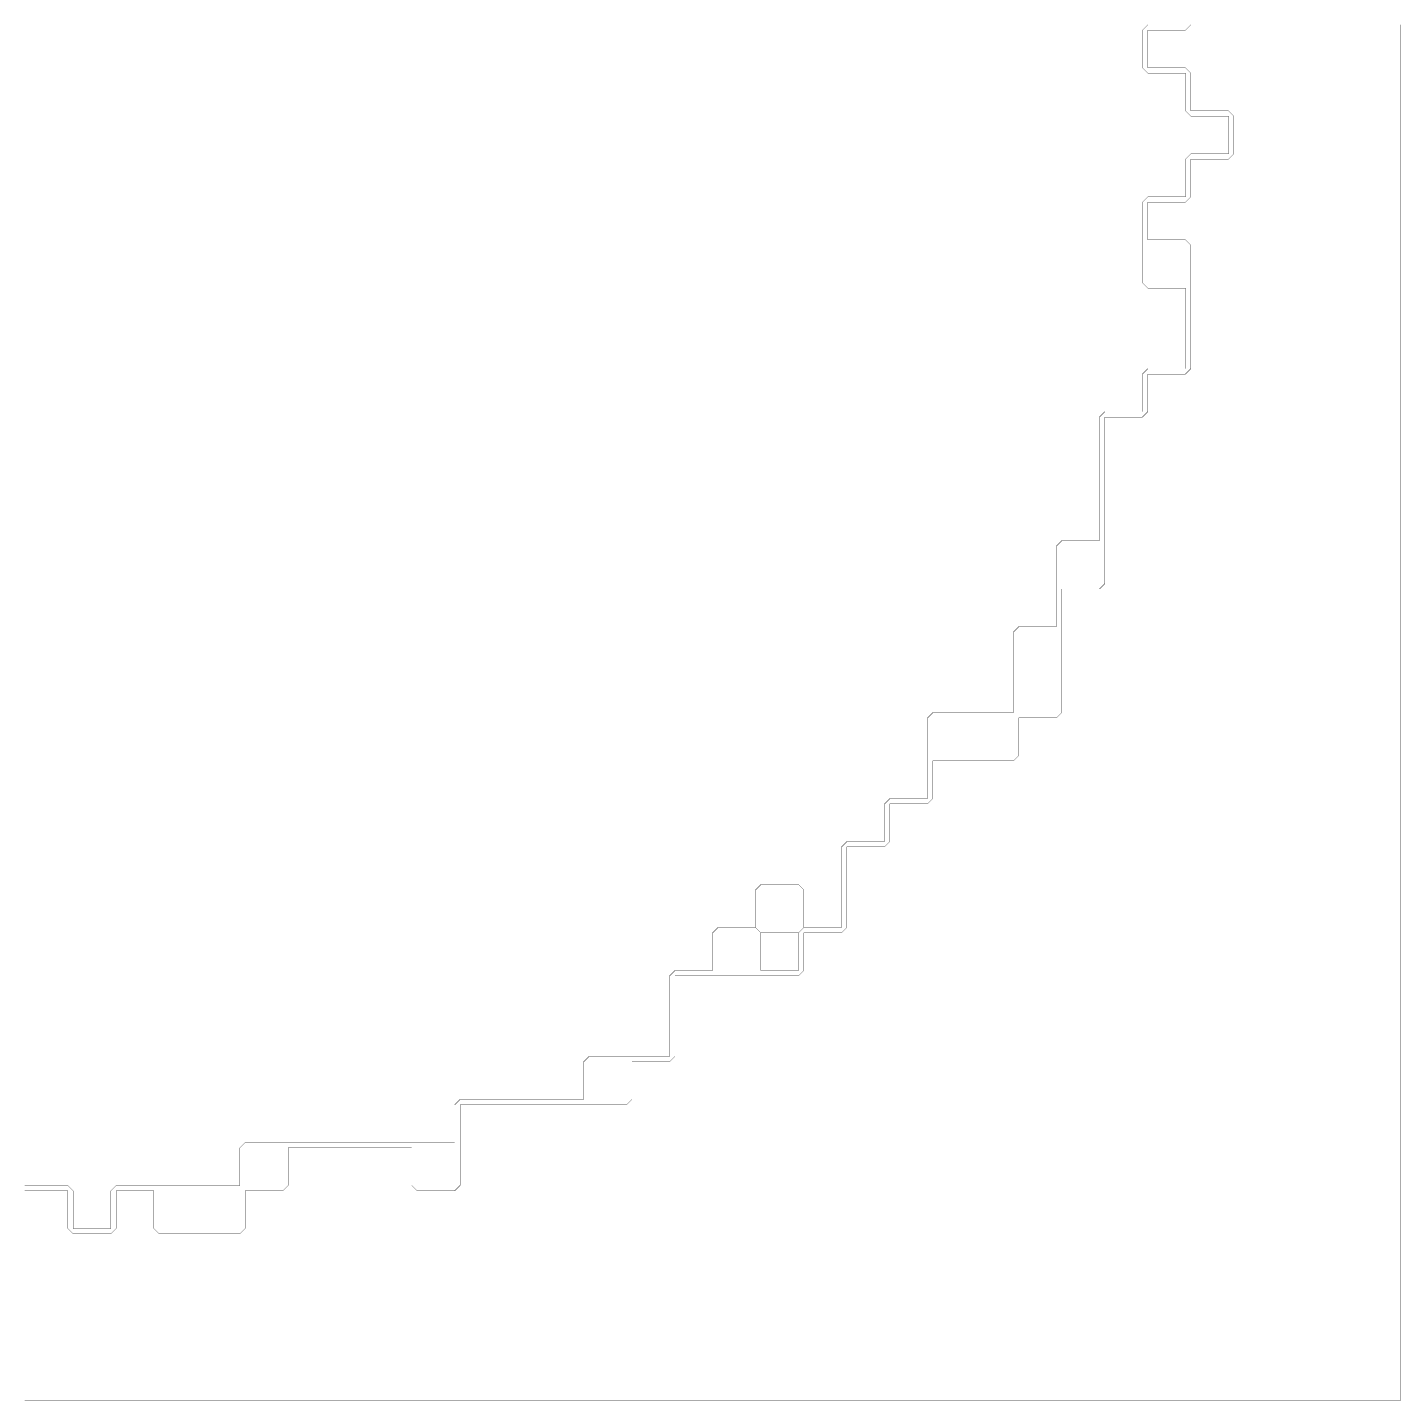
# Model space of a CAD drawing. Header units: metres. Extents: x 0 to 4990, y -4990 to 0.
# Drawn here: x 2495 to 4990, y -4990 to -2495 of the extents above; entities that cross this region are included whole.
import ezdxf

# ---------------------------------------------------------------- set-up
doc = ezdxf.new("R2010")
doc.units = ezdxf.units.M
doc.layers.add('conductor', color=1, linetype='Continuous')
doc.layers.add('substrate', color=5, linetype='Continuous')

msp = doc.modelspace()

# ---------------------------------------------------------------- linework, layer by layer
at = {"layer": 'conductor', "const_width": 0.5}
msp.add_lwpolyline([(2490.234375, -4599.609375), (2500, -4599.609375), (2509.765625, -4599.609375), (2519.53125, -4599.609375), (2529.296875, -4599.609375), (2539.0625, -4599.609375), (2548.828125, -4599.609375), (2558.59375, -4599.609375), (2568.359375, -4599.609375), (2578.125, -4609.375), (2578.125, -4619.140625), (2578.125, -4628.90625), (2578.125, -4638.671875), (2578.125, -4648.4375), (2578.125, -4658.203125), (2578.125, -4667.96875), (2578.125, -4677.734375), (2587.890625, -4677.734375), (2597.65625, -4677.734375), (2607.421875, -4677.734375), (2617.1875, -4677.734375), (2626.953125, -4677.734375), (2636.71875, -4677.734375), (2646.484375, -4677.734375), (2646.484375, -4667.96875), (2646.484375, -4658.203125), (2646.484375, -4648.4375), (2646.484375, -4638.671875), (2646.484375, -4628.90625), (2646.484375, -4619.140625), (2646.484375, -4609.375), (2656.25, -4599.609375), (2666.015625, -4599.609375), (2675.78125, -4599.609375), (2685.546875, -4599.609375), (2695.3125, -4599.609375), (2705.078125, -4599.609375), (2714.84375, -4599.609375), (2724.609375, -4599.609375), (2734.375, -4599.609375), (2744.140625, -4599.609375), (2753.90625, -4599.609375), (2763.671875, -4599.609375), (2773.4375, -4599.609375), (2783.203125, -4599.609375), (2792.96875, -4599.609375), (2802.734375, -4599.609375), (2812.5, -4599.609375), (2822.265625, -4599.609375), (2832.03125, -4599.609375), (2841.796875, -4599.609375), (2851.5625, -4599.609375), (2861.328125, -4599.609375), (2871.09375, -4599.609375), (2880.859375, -4599.609375), (2880.859375, -4589.84375), (2880.859375, -4580.078125), (2880.859375, -4570.3125), (2880.859375, -4560.546875), (2880.859375, -4550.78125), (2880.859375, -4541.015625), (2880.859375, -4531.25), (2890.625, -4521.484375), (2900.390625, -4521.484375), (2910.15625, -4521.484375), (2919.921875, -4521.484375), (2929.6875, -4521.484375), (2939.453125, -4521.484375), (2949.21875, -4521.484375), (2958.984375, -4521.484375), (2968.75, -4521.484375), (2978.515625, -4521.484375), (2988.28125, -4521.484375), (2998.046875, -4521.484375), (3007.8125, -4521.484375), (3017.578125, -4521.484375), (3027.34375, -4521.484375), (3037.109375, -4521.484375), (3046.875, -4521.484375), (3056.640625, -4521.484375), (3066.40625, -4521.484375), (3076.171875, -4521.484375), (3085.9375, -4521.484375), (3095.703125, -4521.484375), (3105.46875, -4521.484375), (3115.234375, -4521.484375), (3125, -4521.484375), (3134.765625, -4521.484375), (3144.53125, -4521.484375), (3154.296875, -4521.484375), (3164.0625, -4521.484375), (3173.828125, -4521.484375), (3183.59375, -4521.484375), (3193.359375, -4521.484375), (3203.125, -4521.484375), (3212.890625, -4521.484375), (3222.65625, -4521.484375), (3232.421875, -4521.484375), (3242.1875, -4521.484375), (3251.953125, -4521.484375), (3261.71875, -4521.484375), (3271.484375, -4521.484375), (3271.484375, -4511.71875), (3271.484375, -4501.953125), (3271.484375, -4492.1875), (3271.484375, -4482.421875), (3271.484375, -4472.65625), (3271.484375, -4462.890625), (3271.484375, -4453.125), (3281.25, -4443.359375), (3291.015625, -4443.359375), (3300.78125, -4443.359375), (3310.546875, -4443.359375), (3320.3125, -4443.359375), (3330.078125, -4443.359375), (3339.84375, -4443.359375), (3349.609375, -4443.359375), (3359.375, -4443.359375), (3369.140625, -4443.359375), (3378.90625, -4443.359375), (3388.671875, -4443.359375), (3398.4375, -4443.359375), (3408.203125, -4443.359375), (3417.96875, -4443.359375), (3427.734375, -4443.359375), (3437.5, -4443.359375), (3447.265625, -4443.359375), (3457.03125, -4443.359375), (3466.796875, -4443.359375), (3476.5625, -4443.359375), (3486.328125, -4443.359375), (3496.09375, -4443.359375), (3505.859375, -4443.359375), (3505.859375, -4433.59375), (3505.859375, -4423.828125), (3505.859375, -4414.0625), (3505.859375, -4404.296875), (3505.859375, -4394.53125), (3505.859375, -4384.765625), (3505.859375, -4375), (3515.625, -4365.234375), (3525.390625, -4365.234375), (3535.15625, -4365.234375), (3544.921875, -4365.234375), (3554.6875, -4365.234375), (3564.453125, -4365.234375), (3574.21875, -4365.234375), (3583.984375, -4365.234375), (3593.75, -4365.234375), (3603.515625, -4365.234375), (3613.28125, -4365.234375), (3623.046875, -4365.234375), (3632.8125, -4365.234375), (3642.578125, -4365.234375), (3652.34375, -4365.234375), (3662.109375, -4365.234375), (3662.109375, -4355.46875), (3662.109375, -4345.703125), (3662.109375, -4335.9375), (3662.109375, -4326.171875), (3662.109375, -4316.40625), (3662.109375, -4306.640625), (3662.109375, -4296.875), (3662.109375, -4287.109375), (3662.109375, -4277.34375), (3662.109375, -4267.578125), (3662.109375, -4257.8125), (3662.109375, -4248.046875), (3662.109375, -4238.28125), (3662.109375, -4228.515625), (3662.109375, -4218.75), (3671.875, -4208.984375), (3681.640625, -4208.984375), (3691.40625, -4208.984375), (3701.171875, -4208.984375), (3710.9375, -4208.984375), (3720.703125, -4208.984375), (3730.46875, -4208.984375), (3740.234375, -4208.984375), (3740.234375, -4199.21875), (3740.234375, -4189.453125), (3740.234375, -4179.6875), (3740.234375, -4169.921875), (3740.234375, -4160.15625), (3740.234375, -4150.390625), (3740.234375, -4140.625), (3750, -4130.859375), (3759.765625, -4130.859375), (3769.53125, -4130.859375), (3779.296875, -4130.859375), (3789.0625, -4130.859375), (3798.828125, -4130.859375), (3808.59375, -4130.859375), (3818.359375, -4130.859375), (3828.125, -4140.625), (3828.125, -4150.390625), (3828.125, -4160.15625), (3828.125, -4169.921875), (3828.125, -4179.6875), (3828.125, -4189.453125), (3828.125, -4199.21875), (3828.125, -4208.984375), (3837.890625, -4208.984375), (3847.65625, -4208.984375), (3857.421875, -4208.984375), (3867.1875, -4208.984375), (3876.953125, -4208.984375), (3886.71875, -4208.984375), (3896.484375, -4208.984375), (3896.484375, -4199.21875), (3896.484375, -4189.453125), (3896.484375, -4179.6875), (3896.484375, -4169.921875), (3896.484375, -4160.15625), (3896.484375, -4150.390625), (3896.484375, -4140.625), (3906.25, -4130.859375), (3916.015625, -4130.859375), (3925.78125, -4130.859375), (3935.546875, -4130.859375), (3945.3125, -4130.859375), (3955.078125, -4130.859375), (3964.84375, -4130.859375), (3974.609375, -4130.859375), (3974.609375, -4121.09375), (3974.609375, -4111.328125), (3974.609375, -4101.5625), (3974.609375, -4091.796875), (3974.609375, -4082.03125), (3974.609375, -4072.265625), (3974.609375, -4062.5), (3974.609375, -4052.734375), (3974.609375, -4042.96875), (3974.609375, -4033.203125), (3974.609375, -4023.4375), (3974.609375, -4013.671875), (3974.609375, -4003.90625), (3974.609375, -3994.140625), (3974.609375, -3984.375), (3984.375, -3974.609375), (3994.140625, -3974.609375), (4003.90625, -3974.609375), (4013.671875, -3974.609375), (4023.4375, -3974.609375), (4033.203125, -3974.609375), (4042.96875, -3974.609375), (4052.734375, -3974.609375), (4052.734375, -3964.84375), (4052.734375, -3955.078125), (4052.734375, -3945.3125), (4052.734375, -3935.546875), (4052.734375, -3925.78125), (4052.734375, -3916.015625), (4052.734375, -3906.25), (4062.5, -3896.484375), (4072.265625, -3896.484375), (4082.03125, -3896.484375), (4091.796875, -3896.484375), (4101.5625, -3896.484375), (4111.328125, -3896.484375), (4121.09375, -3896.484375), (4130.859375, -3896.484375), (4130.859375, -3886.71875), (4130.859375, -3876.953125), (4130.859375, -3867.1875), (4130.859375, -3857.421875), (4130.859375, -3847.65625), (4130.859375, -3837.890625), (4130.859375, -3828.125), (4130.859375, -3818.359375), (4130.859375, -3808.59375), (4130.859375, -3798.828125), (4130.859375, -3789.0625), (4130.859375, -3779.296875), (4130.859375, -3769.53125), (4130.859375, -3759.765625), (4130.859375, -3750), (4140.625, -3740.234375), (4150.390625, -3740.234375), (4160.15625, -3740.234375), (4169.921875, -3740.234375), (4179.6875, -3740.234375), (4189.453125, -3740.234375), (4199.21875, -3740.234375), (4208.984375, -3740.234375), (4218.75, -3740.234375), (4228.515625, -3740.234375), (4238.28125, -3740.234375), (4248.046875, -3740.234375), (4257.8125, -3740.234375), (4267.578125, -3740.234375), (4277.34375, -3740.234375), (4287.109375, -3740.234375), (4287.109375, -3730.46875), (4287.109375, -3720.703125), (4287.109375, -3710.9375), (4287.109375, -3701.171875), (4287.109375, -3691.40625), (4287.109375, -3681.640625), (4287.109375, -3671.875), (4287.109375, -3662.109375), (4287.109375, -3652.34375), (4287.109375, -3642.578125), (4287.109375, -3632.8125), (4287.109375, -3623.046875), (4287.109375, -3613.28125), (4287.109375, -3603.515625), (4287.109375, -3593.75), (4296.875, -3583.984375), (4306.640625, -3583.984375), (4316.40625, -3583.984375), (4326.171875, -3583.984375), (4335.9375, -3583.984375), (4345.703125, -3583.984375), (4355.46875, -3583.984375), (4365.234375, -3583.984375), (4365.234375, -3574.21875), (4365.234375, -3564.453125), (4365.234375, -3554.6875), (4365.234375, -3544.921875), (4365.234375, -3535.15625), (4365.234375, -3525.390625), (4365.234375, -3515.625), (4365.234375, -3505.859375), (4365.234375, -3496.09375), (4365.234375, -3486.328125), (4365.234375, -3476.5625), (4365.234375, -3466.796875), (4365.234375, -3457.03125), (4365.234375, -3447.265625), (4365.234375, -3437.5), (4375, -3427.734375), (4384.765625, -3427.734375), (4394.53125, -3427.734375), (4404.296875, -3427.734375), (4414.0625, -3427.734375), (4423.828125, -3427.734375), (4433.59375, -3427.734375), (4443.359375, -3427.734375), (4443.359375, -3417.96875), (4443.359375, -3408.203125), (4443.359375, -3398.4375), (4443.359375, -3388.671875), (4443.359375, -3378.90625), (4443.359375, -3369.140625), (4443.359375, -3359.375), (4443.359375, -3349.609375), (4443.359375, -3339.84375), (4443.359375, -3330.078125), (4443.359375, -3320.3125), (4443.359375, -3310.546875), (4443.359375, -3300.78125), (4443.359375, -3291.015625), (4443.359375, -3281.25), (4443.359375, -3271.484375), (4443.359375, -3261.71875), (4443.359375, -3251.953125), (4443.359375, -3242.1875), (4443.359375, -3232.421875), (4443.359375, -3222.65625), (4443.359375, -3212.890625), (4443.359375, -3203.125), (4453.125, -3193.359375), (4462.890625, -3193.359375), (4472.65625, -3193.359375), (4482.421875, -3193.359375), (4492.1875, -3193.359375), (4501.953125, -3193.359375), (4511.71875, -3193.359375), (4521.484375, -3193.359375), (4521.484375, -3183.59375), (4521.484375, -3173.828125), (4521.484375, -3164.0625), (4521.484375, -3154.296875), (4521.484375, -3144.53125), (4521.484375, -3134.765625), (4521.484375, -3125), (4531.25, -3115.234375), (4541.015625, -3115.234375), (4550.78125, -3115.234375), (4560.546875, -3115.234375), (4570.3125, -3115.234375), (4580.078125, -3115.234375), (4589.84375, -3115.234375), (4599.609375, -3115.234375), (4599.609375, -3105.46875), (4599.609375, -3095.703125), (4599.609375, -3085.9375), (4599.609375, -3076.171875), (4599.609375, -3066.40625), (4599.609375, -3056.640625), (4599.609375, -3046.875), (4599.609375, -3037.109375), (4599.609375, -3027.34375), (4599.609375, -3017.578125), (4599.609375, -3007.8125), (4599.609375, -2998.046875), (4599.609375, -2988.28125), (4599.609375, -2978.515625), (4599.609375, -2968.75), (4589.84375, -2968.75), (4580.078125, -2968.75), (4570.3125, -2968.75), (4560.546875, -2968.75), (4550.78125, -2968.75), (4541.015625, -2968.75), (4531.25, -2968.75), (4521.484375, -2958.984375), (4521.484375, -2949.21875), (4521.484375, -2939.453125), (4521.484375, -2929.6875), (4521.484375, -2919.921875), (4521.484375, -2910.15625), (4521.484375, -2900.390625), (4521.484375, -2890.625), (4521.484375, -2880.859375), (4521.484375, -2871.09375), (4521.484375, -2861.328125), (4521.484375, -2851.5625), (4521.484375, -2841.796875), (4521.484375, -2832.03125), (4521.484375, -2822.265625), (4521.484375, -2812.5), (4531.25, -2802.734375), (4541.015625, -2802.734375), (4550.78125, -2802.734375), (4560.546875, -2802.734375), (4570.3125, -2802.734375), (4580.078125, -2802.734375), (4589.84375, -2802.734375), (4599.609375, -2802.734375), (4599.609375, -2792.96875), (4599.609375, -2783.203125), (4599.609375, -2773.4375), (4599.609375, -2763.671875), (4599.609375, -2753.90625), (4599.609375, -2744.140625), (4599.609375, -2734.375), (4609.375, -2724.609375), (4619.140625, -2724.609375), (4628.90625, -2724.609375), (4638.671875, -2724.609375), (4648.4375, -2724.609375), (4658.203125, -2724.609375), (4667.96875, -2724.609375), (4677.734375, -2724.609375), (4677.734375, -2714.84375), (4677.734375, -2705.078125), (4677.734375, -2695.3125), (4677.734375, -2685.546875), (4677.734375, -2675.78125), (4677.734375, -2666.015625), (4677.734375, -2656.25), (4667.96875, -2656.25), (4658.203125, -2656.25), (4648.4375, -2656.25), (4638.671875, -2656.25), (4628.90625, -2656.25), (4619.140625, -2656.25), (4609.375, -2656.25), (4599.609375, -2646.484375), (4599.609375, -2636.71875), (4599.609375, -2626.953125), (4599.609375, -2617.1875), (4599.609375, -2607.421875), (4599.609375, -2597.65625), (4599.609375, -2587.890625), (4599.609375, -2578.125), (4589.84375, -2578.125), (4580.078125, -2578.125), (4570.3125, -2578.125), (4560.546875, -2578.125), (4550.78125, -2578.125), (4541.015625, -2578.125), (4531.25, -2578.125), (4521.484375, -2568.359375), (4521.484375, -2558.59375), (4521.484375, -2548.828125), (4521.484375, -2539.0625), (4521.484375, -2529.296875), (4521.484375, -2519.53125), (4521.484375, -2509.765625), (4521.484375, -2500), (4531.25, -2490.234375)], dxfattribs=at)
msp.add_lwpolyline([(3818.359375, -4062.5), (3828.125, -4052.734375), (3837.890625, -4052.734375), (3847.65625, -4052.734375), (3857.421875, -4052.734375), (3867.1875, -4052.734375), (3876.953125, -4052.734375), (3886.71875, -4052.734375), (3896.484375, -4052.734375), (3906.25, -4062.5), (3906.25, -4072.265625), (3906.25, -4082.03125), (3906.25, -4091.796875), (3906.25, -4101.5625), (3906.25, -4111.328125), (3906.25, -4121.09375), (3906.25, -4130.859375), (3896.484375, -4140.625), (3886.71875, -4140.625), (3876.953125, -4140.625), (3867.1875, -4140.625), (3857.421875, -4140.625), (3847.65625, -4140.625), (3837.890625, -4140.625), (3828.125, -4140.625), (3818.359375, -4130.859375), (3818.359375, -4121.09375), (3818.359375, -4111.328125), (3818.359375, -4101.5625), (3818.359375, -4091.796875), (3818.359375, -4082.03125), (3818.359375, -4072.265625)], close=True, dxfattribs=at)
at = {"layer": 'substrate', "const_width": 0.5}
for points in [[(2490.234375, -4990.234375), (2500, -4990.234375), (2509.765625, -4990.234375), (2519.53125, -4990.234375), (2529.296875, -4990.234375), (2539.0625, -4990.234375), (2548.828125, -4990.234375), (2558.59375, -4990.234375), (2568.359375, -4990.234375), (2578.125, -4990.234375), (2587.890625, -4990.234375), (2597.65625, -4990.234375), (2607.421875, -4990.234375), (2617.1875, -4990.234375), (2626.953125, -4990.234375), (2636.71875, -4990.234375), (2646.484375, -4990.234375), (2656.25, -4990.234375), (2666.015625, -4990.234375), (2675.78125, -4990.234375), (2685.546875, -4990.234375), (2695.3125, -4990.234375), (2705.078125, -4990.234375), (2714.84375, -4990.234375), (2724.609375, -4990.234375), (2734.375, -4990.234375), (2744.140625, -4990.234375), (2753.90625, -4990.234375), (2763.671875, -4990.234375), (2773.4375, -4990.234375), (2783.203125, -4990.234375), (2792.96875, -4990.234375), (2802.734375, -4990.234375), (2812.5, -4990.234375), (2822.265625, -4990.234375), (2832.03125, -4990.234375), (2841.796875, -4990.234375), (2851.5625, -4990.234375), (2861.328125, -4990.234375), (2871.09375, -4990.234375), (2880.859375, -4990.234375), (2890.625, -4990.234375), (2900.390625, -4990.234375), (2910.15625, -4990.234375), (2919.921875, -4990.234375), (2929.6875, -4990.234375), (2939.453125, -4990.234375), (2949.21875, -4990.234375), (2958.984375, -4990.234375), (2968.75, -4990.234375), (2978.515625, -4990.234375), (2988.28125, -4990.234375), (2998.046875, -4990.234375), (3007.8125, -4990.234375), (3017.578125, -4990.234375), (3027.34375, -4990.234375), (3037.109375, -4990.234375), (3046.875, -4990.234375), (3056.640625, -4990.234375), (3066.40625, -4990.234375), (3076.171875, -4990.234375), (3085.9375, -4990.234375), (3095.703125, -4990.234375), (3105.46875, -4990.234375), (3115.234375, -4990.234375), (3125, -4990.234375), (3134.765625, -4990.234375), (3144.53125, -4990.234375), (3154.296875, -4990.234375), (3164.0625, -4990.234375), (3173.828125, -4990.234375), (3183.59375, -4990.234375), (3193.359375, -4990.234375), (3203.125, -4990.234375), (3212.890625, -4990.234375), (3222.65625, -4990.234375), (3232.421875, -4990.234375), (3242.1875, -4990.234375), (3251.953125, -4990.234375), (3261.71875, -4990.234375), (3271.484375, -4990.234375), (3281.25, -4990.234375), (3291.015625, -4990.234375), (3300.78125, -4990.234375), (3310.546875, -4990.234375), (3320.3125, -4990.234375), (3330.078125, -4990.234375), (3339.84375, -4990.234375), (3349.609375, -4990.234375), (3359.375, -4990.234375), (3369.140625, -4990.234375), (3378.90625, -4990.234375), (3388.671875, -4990.234375), (3398.4375, -4990.234375), (3408.203125, -4990.234375), (3417.96875, -4990.234375), (3427.734375, -4990.234375), (3437.5, -4990.234375), (3447.265625, -4990.234375), (3457.03125, -4990.234375), (3466.796875, -4990.234375), (3476.5625, -4990.234375), (3486.328125, -4990.234375), (3496.09375, -4990.234375), (3505.859375, -4990.234375), (3515.625, -4990.234375), (3525.390625, -4990.234375), (3535.15625, -4990.234375), (3544.921875, -4990.234375), (3554.6875, -4990.234375), (3564.453125, -4990.234375), (3574.21875, -4990.234375), (3583.984375, -4990.234375), (3593.75, -4990.234375), (3603.515625, -4990.234375), (3613.28125, -4990.234375), (3623.046875, -4990.234375), (3632.8125, -4990.234375), (3642.578125, -4990.234375), (3652.34375, -4990.234375), (3662.109375, -4990.234375), (3671.875, -4990.234375), (3681.640625, -4990.234375), (3691.40625, -4990.234375), (3701.171875, -4990.234375), (3710.9375, -4990.234375), (3720.703125, -4990.234375), (3730.46875, -4990.234375), (3740.234375, -4990.234375), (3750, -4990.234375), (3759.765625, -4990.234375), (3769.53125, -4990.234375), (3779.296875, -4990.234375), (3789.0625, -4990.234375), (3798.828125, -4990.234375), (3808.59375, -4990.234375), (3818.359375, -4990.234375), (3828.125, -4990.234375), (3837.890625, -4990.234375), (3847.65625, -4990.234375), (3857.421875, -4990.234375), (3867.1875, -4990.234375), (3876.953125, -4990.234375), (3886.71875, -4990.234375), (3896.484375, -4990.234375), (3906.25, -4990.234375), (3916.015625, -4990.234375), (3925.78125, -4990.234375), (3935.546875, -4990.234375), (3945.3125, -4990.234375), (3955.078125, -4990.234375), (3964.84375, -4990.234375), (3974.609375, -4990.234375), (3984.375, -4990.234375), (3994.140625, -4990.234375), (4003.90625, -4990.234375), (4013.671875, -4990.234375), (4023.4375, -4990.234375), (4033.203125, -4990.234375), (4042.96875, -4990.234375), (4052.734375, -4990.234375), (4062.5, -4990.234375), (4072.265625, -4990.234375), (4082.03125, -4990.234375), (4091.796875, -4990.234375), (4101.5625, -4990.234375), (4111.328125, -4990.234375), (4121.09375, -4990.234375), (4130.859375, -4990.234375), (4140.625, -4990.234375), (4150.390625, -4990.234375), (4160.15625, -4990.234375), (4169.921875, -4990.234375), (4179.6875, -4990.234375), (4189.453125, -4990.234375), (4199.21875, -4990.234375), (4208.984375, -4990.234375), (4218.75, -4990.234375), (4228.515625, -4990.234375), (4238.28125, -4990.234375), (4248.046875, -4990.234375), (4257.8125, -4990.234375), (4267.578125, -4990.234375), (4277.34375, -4990.234375), (4287.109375, -4990.234375), (4296.875, -4990.234375), (4306.640625, -4990.234375), (4316.40625, -4990.234375), (4326.171875, -4990.234375), (4335.9375, -4990.234375), (4345.703125, -4990.234375), (4355.46875, -4990.234375), (4365.234375, -4990.234375), (4375, -4990.234375), (4384.765625, -4990.234375), (4394.53125, -4990.234375), (4404.296875, -4990.234375), (4414.0625, -4990.234375), (4423.828125, -4990.234375), (4433.59375, -4990.234375), (4443.359375, -4990.234375), (4453.125, -4990.234375), (4462.890625, -4990.234375), (4472.65625, -4990.234375), (4482.421875, -4990.234375), (4492.1875, -4990.234375), (4501.953125, -4990.234375), (4511.71875, -4990.234375), (4521.484375, -4990.234375), (4531.25, -4990.234375), (4541.015625, -4990.234375), (4550.78125, -4990.234375), (4560.546875, -4990.234375), (4570.3125, -4990.234375), (4580.078125, -4990.234375), (4589.84375, -4990.234375), (4599.609375, -4990.234375), (4609.375, -4990.234375), (4619.140625, -4990.234375), (4628.90625, -4990.234375), (4638.671875, -4990.234375), (4648.4375, -4990.234375), (4658.203125, -4990.234375), (4667.96875, -4990.234375), (4677.734375, -4990.234375), (4687.5, -4990.234375), (4697.265625, -4990.234375), (4707.03125, -4990.234375), (4716.796875, -4990.234375), (4726.5625, -4990.234375), (4736.328125, -4990.234375), (4746.09375, -4990.234375), (4755.859375, -4990.234375), (4765.625, -4990.234375), (4775.390625, -4990.234375), (4785.15625, -4990.234375), (4794.921875, -4990.234375), (4804.6875, -4990.234375), (4814.453125, -4990.234375), (4824.21875, -4990.234375), (4833.984375, -4990.234375), (4843.75, -4990.234375), (4853.515625, -4990.234375), (4863.28125, -4990.234375), (4873.046875, -4990.234375), (4882.8125, -4990.234375), (4892.578125, -4990.234375), (4902.34375, -4990.234375), (4912.109375, -4990.234375), (4921.875, -4990.234375), (4931.640625, -4990.234375), (4941.40625, -4990.234375), (4951.171875, -4990.234375), (4960.9375, -4990.234375), (4970.703125, -4990.234375), (4980.46875, -4990.234375), (4990.234375, -4990.234375), (4990.234375, -4980.46875), (4990.234375, -4970.703125), (4990.234375, -4960.9375), (4990.234375, -4951.171875), (4990.234375, -4941.40625), (4990.234375, -4931.640625), (4990.234375, -4921.875), (4990.234375, -4912.109375), (4990.234375, -4902.34375), (4990.234375, -4892.578125), (4990.234375, -4882.8125), (4990.234375, -4873.046875), (4990.234375, -4863.28125), (4990.234375, -4853.515625), (4990.234375, -4843.75), (4990.234375, -4833.984375), (4990.234375, -4824.21875), (4990.234375, -4814.453125), (4990.234375, -4804.6875), (4990.234375, -4794.921875), (4990.234375, -4785.15625), (4990.234375, -4775.390625), (4990.234375, -4765.625), (4990.234375, -4755.859375), (4990.234375, -4746.09375), (4990.234375, -4736.328125), (4990.234375, -4726.5625), (4990.234375, -4716.796875), (4990.234375, -4707.03125), (4990.234375, -4697.265625), (4990.234375, -4687.5), (4990.234375, -4677.734375), (4990.234375, -4667.96875), (4990.234375, -4658.203125), (4990.234375, -4648.4375), (4990.234375, -4638.671875), (4990.234375, -4628.90625), (4990.234375, -4619.140625), (4990.234375, -4609.375), (4990.234375, -4599.609375), (4990.234375, -4589.84375), (4990.234375, -4580.078125), (4990.234375, -4570.3125), (4990.234375, -4560.546875), (4990.234375, -4550.78125), (4990.234375, -4541.015625), (4990.234375, -4531.25), (4990.234375, -4521.484375), (4990.234375, -4511.71875), (4990.234375, -4501.953125), (4990.234375, -4492.1875), (4990.234375, -4482.421875), (4990.234375, -4472.65625), (4990.234375, -4462.890625), (4990.234375, -4453.125), (4990.234375, -4443.359375), (4990.234375, -4433.59375), (4990.234375, -4423.828125), (4990.234375, -4414.0625), (4990.234375, -4404.296875), (4990.234375, -4394.53125), (4990.234375, -4384.765625), (4990.234375, -4375), (4990.234375, -4365.234375), (4990.234375, -4355.46875), (4990.234375, -4345.703125), (4990.234375, -4335.9375), (4990.234375, -4326.171875), (4990.234375, -4316.40625), (4990.234375, -4306.640625), (4990.234375, -4296.875), (4990.234375, -4287.109375), (4990.234375, -4277.34375), (4990.234375, -4267.578125), (4990.234375, -4257.8125), (4990.234375, -4248.046875), (4990.234375, -4238.28125), (4990.234375, -4228.515625), (4990.234375, -4218.75), (4990.234375, -4208.984375), (4990.234375, -4199.21875), (4990.234375, -4189.453125), (4990.234375, -4179.6875), (4990.234375, -4169.921875), (4990.234375, -4160.15625), (4990.234375, -4150.390625), (4990.234375, -4140.625), (4990.234375, -4130.859375), (4990.234375, -4121.09375), (4990.234375, -4111.328125), (4990.234375, -4101.5625), (4990.234375, -4091.796875), (4990.234375, -4082.03125), (4990.234375, -4072.265625), (4990.234375, -4062.5), (4990.234375, -4052.734375), (4990.234375, -4042.96875), (4990.234375, -4033.203125), (4990.234375, -4023.4375), (4990.234375, -4013.671875), (4990.234375, -4003.90625), (4990.234375, -3994.140625), (4990.234375, -3984.375), (4990.234375, -3974.609375), (4990.234375, -3964.84375), (4990.234375, -3955.078125), (4990.234375, -3945.3125), (4990.234375, -3935.546875), (4990.234375, -3925.78125), (4990.234375, -3916.015625), (4990.234375, -3906.25), (4990.234375, -3896.484375), (4990.234375, -3886.71875), (4990.234375, -3876.953125), (4990.234375, -3867.1875), (4990.234375, -3857.421875), (4990.234375, -3847.65625), (4990.234375, -3837.890625), (4990.234375, -3828.125), (4990.234375, -3818.359375), (4990.234375, -3808.59375), (4990.234375, -3798.828125), (4990.234375, -3789.0625), (4990.234375, -3779.296875), (4990.234375, -3769.53125), (4990.234375, -3759.765625), (4990.234375, -3750), (4990.234375, -3740.234375), (4990.234375, -3730.46875), (4990.234375, -3720.703125), (4990.234375, -3710.9375), (4990.234375, -3701.171875), (4990.234375, -3691.40625), (4990.234375, -3681.640625), (4990.234375, -3671.875), (4990.234375, -3662.109375), (4990.234375, -3652.34375), (4990.234375, -3642.578125), (4990.234375, -3632.8125), (4990.234375, -3623.046875), (4990.234375, -3613.28125), (4990.234375, -3603.515625), (4990.234375, -3593.75), (4990.234375, -3583.984375), (4990.234375, -3574.21875), (4990.234375, -3564.453125), (4990.234375, -3554.6875), (4990.234375, -3544.921875), (4990.234375, -3535.15625), (4990.234375, -3525.390625), (4990.234375, -3515.625), (4990.234375, -3505.859375), (4990.234375, -3496.09375), (4990.234375, -3486.328125), (4990.234375, -3476.5625), (4990.234375, -3466.796875), (4990.234375, -3457.03125), (4990.234375, -3447.265625), (4990.234375, -3437.5), (4990.234375, -3427.734375), (4990.234375, -3417.96875), (4990.234375, -3408.203125), (4990.234375, -3398.4375), (4990.234375, -3388.671875), (4990.234375, -3378.90625), (4990.234375, -3369.140625), (4990.234375, -3359.375), (4990.234375, -3349.609375), (4990.234375, -3339.84375), (4990.234375, -3330.078125), (4990.234375, -3320.3125), (4990.234375, -3310.546875), (4990.234375, -3300.78125), (4990.234375, -3291.015625), (4990.234375, -3281.25), (4990.234375, -3271.484375), (4990.234375, -3261.71875), (4990.234375, -3251.953125), (4990.234375, -3242.1875), (4990.234375, -3232.421875), (4990.234375, -3222.65625), (4990.234375, -3212.890625), (4990.234375, -3203.125), (4990.234375, -3193.359375), (4990.234375, -3183.59375), (4990.234375, -3173.828125), (4990.234375, -3164.0625), (4990.234375, -3154.296875), (4990.234375, -3144.53125), (4990.234375, -3134.765625), (4990.234375, -3125), (4990.234375, -3115.234375), (4990.234375, -3105.46875), (4990.234375, -3095.703125), (4990.234375, -3085.9375), (4990.234375, -3076.171875), (4990.234375, -3066.40625), (4990.234375, -3056.640625), (4990.234375, -3046.875), (4990.234375, -3037.109375), (4990.234375, -3027.34375), (4990.234375, -3017.578125), (4990.234375, -3007.8125), (4990.234375, -2998.046875), (4990.234375, -2988.28125), (4990.234375, -2978.515625), (4990.234375, -2968.75), (4990.234375, -2958.984375), (4990.234375, -2949.21875), (4990.234375, -2939.453125), (4990.234375, -2929.6875), (4990.234375, -2919.921875), (4990.234375, -2910.15625), (4990.234375, -2900.390625), (4990.234375, -2890.625), (4990.234375, -2880.859375), (4990.234375, -2871.09375), (4990.234375, -2861.328125), (4990.234375, -2851.5625), (4990.234375, -2841.796875), (4990.234375, -2832.03125), (4990.234375, -2822.265625), (4990.234375, -2812.5), (4990.234375, -2802.734375), (4990.234375, -2792.96875), (4990.234375, -2783.203125), (4990.234375, -2773.4375), (4990.234375, -2763.671875), (4990.234375, -2753.90625), (4990.234375, -2744.140625), (4990.234375, -2734.375), (4990.234375, -2724.609375), (4990.234375, -2714.84375), (4990.234375, -2705.078125), (4990.234375, -2695.3125), (4990.234375, -2685.546875), (4990.234375, -2675.78125), (4990.234375, -2666.015625), (4990.234375, -2656.25), (4990.234375, -2646.484375), (4990.234375, -2636.71875), (4990.234375, -2626.953125), (4990.234375, -2617.1875), (4990.234375, -2607.421875), (4990.234375, -2597.65625), (4990.234375, -2587.890625), (4990.234375, -2578.125), (4990.234375, -2568.359375), (4990.234375, -2558.59375), (4990.234375, -2548.828125), (4990.234375, -2539.0625), (4990.234375, -2529.296875), (4990.234375, -2519.53125), (4990.234375, -2509.765625), (4990.234375, -2500), (4990.234375, -2490.234375)], [(4609.375, -2490.234375), (4599.609375, -2500), (4589.84375, -2500), (4580.078125, -2500), (4570.3125, -2500), (4560.546875, -2500), (4550.78125, -2500), (4541.015625, -2500), (4531.25, -2500), (4531.25, -2509.765625), (4531.25, -2519.53125), (4531.25, -2529.296875), (4531.25, -2539.0625), (4531.25, -2548.828125), (4531.25, -2558.59375), (4531.25, -2568.359375), (4541.015625, -2568.359375), (4550.78125, -2568.359375), (4560.546875, -2568.359375), (4570.3125, -2568.359375), (4580.078125, -2568.359375), (4589.84375, -2568.359375), (4599.609375, -2568.359375), (4609.375, -2578.125), (4609.375, -2587.890625), (4609.375, -2597.65625), (4609.375, -2607.421875), (4609.375, -2617.1875), (4609.375, -2626.953125), (4609.375, -2636.71875), (4609.375, -2646.484375), (4619.140625, -2646.484375), (4628.90625, -2646.484375), (4638.671875, -2646.484375), (4648.4375, -2646.484375), (4658.203125, -2646.484375), (4667.96875, -2646.484375), (4677.734375, -2646.484375), (4687.5, -2656.25), (4687.5, -2666.015625), (4687.5, -2675.78125), (4687.5, -2685.546875), (4687.5, -2695.3125), (4687.5, -2705.078125), (4687.5, -2714.84375), (4687.5, -2724.609375), (4677.734375, -2734.375), (4667.96875, -2734.375), (4658.203125, -2734.375), (4648.4375, -2734.375), (4638.671875, -2734.375), (4628.90625, -2734.375), (4619.140625, -2734.375), (4609.375, -2734.375), (4609.375, -2744.140625), (4609.375, -2753.90625), (4609.375, -2763.671875), (4609.375, -2773.4375), (4609.375, -2783.203125), (4609.375, -2792.96875), (4609.375, -2802.734375), (4599.609375, -2812.5), (4589.84375, -2812.5), (4580.078125, -2812.5), (4570.3125, -2812.5), (4560.546875, -2812.5), (4550.78125, -2812.5), (4541.015625, -2812.5), (4531.25, -2812.5), (4531.25, -2822.265625), (4531.25, -2832.03125), (4531.25, -2841.796875), (4531.25, -2851.5625), (4531.25, -2861.328125), (4531.25, -2871.09375), (4531.25, -2880.859375), (4541.015625, -2880.859375), (4550.78125, -2880.859375), (4560.546875, -2880.859375), (4570.3125, -2880.859375), (4580.078125, -2880.859375), (4589.84375, -2880.859375), (4599.609375, -2880.859375), (4609.375, -2890.625), (4609.375, -2900.390625), (4609.375, -2910.15625), (4609.375, -2919.921875), (4609.375, -2929.6875), (4609.375, -2939.453125), (4609.375, -2949.21875), (4609.375, -2958.984375), (4609.375, -2968.75), (4609.375, -2978.515625), (4609.375, -2988.28125), (4609.375, -2998.046875), (4609.375, -3007.8125), (4609.375, -3017.578125), (4609.375, -3027.34375), (4609.375, -3037.109375), (4609.375, -3046.875), (4609.375, -3056.640625), (4609.375, -3066.40625), (4609.375, -3076.171875), (4609.375, -3085.9375), (4609.375, -3095.703125), (4609.375, -3105.46875), (4609.375, -3115.234375), (4599.609375, -3125), (4589.84375, -3125), (4580.078125, -3125), (4570.3125, -3125), (4560.546875, -3125), (4550.78125, -3125), (4541.015625, -3125), (4531.25, -3125), (4531.25, -3134.765625), (4531.25, -3144.53125), (4531.25, -3154.296875), (4531.25, -3164.0625), (4531.25, -3173.828125), (4531.25, -3183.59375), (4531.25, -3193.359375), (4521.484375, -3203.125), (4511.71875, -3203.125), (4501.953125, -3203.125), (4492.1875, -3203.125), (4482.421875, -3203.125), (4472.65625, -3203.125), (4462.890625, -3203.125), (4453.125, -3203.125), (4453.125, -3212.890625), (4453.125, -3222.65625), (4453.125, -3232.421875), (4453.125, -3242.1875), (4453.125, -3251.953125), (4453.125, -3261.71875), (4453.125, -3271.484375), (4453.125, -3281.25), (4453.125, -3291.015625), (4453.125, -3300.78125), (4453.125, -3310.546875), (4453.125, -3320.3125), (4453.125, -3330.078125), (4453.125, -3339.84375), (4453.125, -3349.609375), (4453.125, -3359.375), (4453.125, -3369.140625), (4453.125, -3378.90625), (4453.125, -3388.671875), (4453.125, -3398.4375), (4453.125, -3408.203125), (4453.125, -3417.96875), (4453.125, -3427.734375), (4453.125, -3437.5), (4453.125, -3447.265625), (4453.125, -3457.03125), (4453.125, -3466.796875), (4453.125, -3476.5625), (4453.125, -3486.328125), (4453.125, -3496.09375), (4453.125, -3505.859375), (4443.359375, -3515.625), (4433.59375, -3515.625), (4423.828125, -3515.625), (4414.0625, -3515.625), (4404.296875, -3515.625), (4394.53125, -3515.625), (4384.765625, -3515.625), (4375, -3515.625), (4375, -3525.390625), (4375, -3535.15625), (4375, -3544.921875), (4375, -3554.6875), (4375, -3564.453125), (4375, -3574.21875), (4375, -3583.984375), (4375, -3593.75), (4375, -3603.515625), (4375, -3613.28125), (4375, -3623.046875), (4375, -3632.8125), (4375, -3642.578125), (4375, -3652.34375), (4375, -3662.109375), (4375, -3671.875), (4375, -3681.640625), (4375, -3691.40625), (4375, -3701.171875), (4375, -3710.9375), (4375, -3720.703125), (4375, -3730.46875), (4375, -3740.234375), (4365.234375, -3750), (4355.46875, -3750), (4345.703125, -3750), (4335.9375, -3750), (4326.171875, -3750), (4316.40625, -3750), (4306.640625, -3750), (4296.875, -3750), (4296.875, -3759.765625), (4296.875, -3769.53125), (4296.875, -3779.296875), (4296.875, -3789.0625), (4296.875, -3798.828125), (4296.875, -3808.59375), (4296.875, -3818.359375), (4287.109375, -3828.125), (4277.34375, -3828.125), (4267.578125, -3828.125), (4257.8125, -3828.125), (4248.046875, -3828.125), (4238.28125, -3828.125), (4228.515625, -3828.125), (4218.75, -3828.125), (4208.984375, -3828.125), (4199.21875, -3828.125), (4189.453125, -3828.125), (4179.6875, -3828.125), (4169.921875, -3828.125), (4160.15625, -3828.125), (4150.390625, -3828.125), (4140.625, -3828.125), (4140.625, -3837.890625), (4140.625, -3847.65625), (4140.625, -3857.421875), (4140.625, -3867.1875), (4140.625, -3876.953125), (4140.625, -3886.71875), (4140.625, -3896.484375), (4130.859375, -3906.25), (4121.09375, -3906.25), (4111.328125, -3906.25), (4101.5625, -3906.25), (4091.796875, -3906.25), (4082.03125, -3906.25), (4072.265625, -3906.25), (4062.5, -3906.25), (4062.5, -3916.015625), (4062.5, -3925.78125), (4062.5, -3935.546875), (4062.5, -3945.3125), (4062.5, -3955.078125), (4062.5, -3964.84375), (4062.5, -3974.609375), (4052.734375, -3984.375), (4042.96875, -3984.375), (4033.203125, -3984.375), (4023.4375, -3984.375), (4013.671875, -3984.375), (4003.90625, -3984.375), (3994.140625, -3984.375), (3984.375, -3984.375), (3984.375, -3994.140625), (3984.375, -4003.90625), (3984.375, -4013.671875), (3984.375, -4023.4375), (3984.375, -4033.203125), (3984.375, -4042.96875), (3984.375, -4052.734375), (3984.375, -4062.5), (3984.375, -4072.265625), (3984.375, -4082.03125), (3984.375, -4091.796875), (3984.375, -4101.5625), (3984.375, -4111.328125), (3984.375, -4121.09375), (3984.375, -4130.859375), (3974.609375, -4140.625), (3964.84375, -4140.625), (3955.078125, -4140.625), (3945.3125, -4140.625), (3935.546875, -4140.625), (3925.78125, -4140.625), (3916.015625, -4140.625), (3906.25, -4140.625), (3906.25, -4150.390625), (3906.25, -4160.15625), (3906.25, -4169.921875), (3906.25, -4179.6875), (3906.25, -4189.453125), (3906.25, -4199.21875), (3906.25, -4208.984375), (3896.484375, -4218.75), (3886.71875, -4218.75), (3876.953125, -4218.75), (3867.1875, -4218.75), (3857.421875, -4218.75), (3847.65625, -4218.75), (3837.890625, -4218.75), (3828.125, -4218.75), (3818.359375, -4218.75), (3808.59375, -4218.75), (3798.828125, -4218.75), (3789.0625, -4218.75), (3779.296875, -4218.75), (3769.53125, -4218.75), (3759.765625, -4218.75), (3750, -4218.75), (3740.234375, -4218.75), (3730.46875, -4218.75), (3720.703125, -4218.75), (3710.9375, -4218.75), (3701.171875, -4218.75), (3691.40625, -4218.75), (3681.640625, -4218.75), (3671.875, -4218.75), (3671.875, -4228.515625), (3671.875, -4238.28125), (3671.875, -4248.046875), (3671.875, -4257.8125), (3671.875, -4267.578125), (3671.875, -4277.34375), (3671.875, -4287.109375), (3671.875, -4296.875), (3671.875, -4306.640625), (3671.875, -4316.40625), (3671.875, -4326.171875), (3671.875, -4335.9375), (3671.875, -4345.703125), (3671.875, -4355.46875), (3671.875, -4365.234375), (3662.109375, -4375), (3652.34375, -4375), (3642.578125, -4375), (3632.8125, -4375), (3623.046875, -4375), (3613.28125, -4375), (3603.515625, -4375), (3593.75, -4375), (3593.75, -4384.765625), (3593.75, -4394.53125), (3593.75, -4404.296875), (3593.75, -4414.0625), (3593.75, -4423.828125), (3593.75, -4433.59375), (3593.75, -4443.359375), (3583.984375, -4453.125), (3574.21875, -4453.125), (3564.453125, -4453.125), (3554.6875, -4453.125), (3544.921875, -4453.125), (3535.15625, -4453.125), (3525.390625, -4453.125), (3515.625, -4453.125), (3505.859375, -4453.125), (3496.09375, -4453.125), (3486.328125, -4453.125), (3476.5625, -4453.125), (3466.796875, -4453.125), (3457.03125, -4453.125), (3447.265625, -4453.125), (3437.5, -4453.125), (3427.734375, -4453.125), (3417.96875, -4453.125), (3408.203125, -4453.125), (3398.4375, -4453.125), (3388.671875, -4453.125), (3378.90625, -4453.125), (3369.140625, -4453.125), (3359.375, -4453.125), (3349.609375, -4453.125), (3339.84375, -4453.125), (3330.078125, -4453.125), (3320.3125, -4453.125), (3310.546875, -4453.125), (3300.78125, -4453.125), (3291.015625, -4453.125), (3281.25, -4453.125), (3281.25, -4462.890625), (3281.25, -4472.65625), (3281.25, -4482.421875), (3281.25, -4492.1875), (3281.25, -4501.953125), (3281.25, -4511.71875), (3281.25, -4521.484375), (3281.25, -4531.25), (3281.25, -4541.015625), (3281.25, -4550.78125), (3281.25, -4560.546875), (3281.25, -4570.3125), (3281.25, -4580.078125), (3281.25, -4589.84375), (3281.25, -4599.609375), (3271.484375, -4609.375), (3261.71875, -4609.375), (3251.953125, -4609.375), (3242.1875, -4609.375), (3232.421875, -4609.375), (3222.65625, -4609.375), (3212.890625, -4609.375), (3203.125, -4609.375), (3193.359375, -4599.609375), (3193.359375, -4589.84375), (3193.359375, -4580.078125), (3193.359375, -4570.3125), (3193.359375, -4560.546875), (3193.359375, -4550.78125), (3193.359375, -4541.015625), (3193.359375, -4531.25), (3183.59375, -4531.25), (3173.828125, -4531.25), (3164.0625, -4531.25), (3154.296875, -4531.25), (3144.53125, -4531.25), (3134.765625, -4531.25), (3125, -4531.25), (3115.234375, -4531.25), (3105.46875, -4531.25), (3095.703125, -4531.25), (3085.9375, -4531.25), (3076.171875, -4531.25), (3066.40625, -4531.25), (3056.640625, -4531.25), (3046.875, -4531.25), (3037.109375, -4531.25), (3027.34375, -4531.25), (3017.578125, -4531.25), (3007.8125, -4531.25), (2998.046875, -4531.25), (2988.28125, -4531.25), (2978.515625, -4531.25), (2968.75, -4531.25), (2968.75, -4541.015625), (2968.75, -4550.78125), (2968.75, -4560.546875), (2968.75, -4570.3125), (2968.75, -4580.078125), (2968.75, -4589.84375), (2968.75, -4599.609375), (2958.984375, -4609.375), (2949.21875, -4609.375), (2939.453125, -4609.375), (2929.6875, -4609.375), (2919.921875, -4609.375), (2910.15625, -4609.375), (2900.390625, -4609.375), (2890.625, -4609.375), (2890.625, -4619.140625), (2890.625, -4628.90625), (2890.625, -4638.671875), (2890.625, -4648.4375), (2890.625, -4658.203125), (2890.625, -4667.96875), (2890.625, -4677.734375), (2880.859375, -4687.5), (2871.09375, -4687.5), (2861.328125, -4687.5), (2851.5625, -4687.5), (2841.796875, -4687.5), (2832.03125, -4687.5), (2822.265625, -4687.5), (2812.5, -4687.5), (2802.734375, -4687.5), (2792.96875, -4687.5), (2783.203125, -4687.5), (2773.4375, -4687.5), (2763.671875, -4687.5), (2753.90625, -4687.5), (2744.140625, -4687.5), (2734.375, -4687.5), (2724.609375, -4677.734375), (2724.609375, -4667.96875), (2724.609375, -4658.203125), (2724.609375, -4648.4375), (2724.609375, -4638.671875), (2724.609375, -4628.90625), (2724.609375, -4619.140625), (2724.609375, -4609.375), (2714.84375, -4609.375), (2705.078125, -4609.375), (2695.3125, -4609.375), (2685.546875, -4609.375), (2675.78125, -4609.375), (2666.015625, -4609.375), (2656.25, -4609.375), (2656.25, -4619.140625), (2656.25, -4628.90625), (2656.25, -4638.671875), (2656.25, -4648.4375), (2656.25, -4658.203125), (2656.25, -4667.96875), (2656.25, -4677.734375), (2646.484375, -4687.5), (2636.71875, -4687.5), (2626.953125, -4687.5), (2617.1875, -4687.5), (2607.421875, -4687.5), (2597.65625, -4687.5), (2587.890625, -4687.5), (2578.125, -4687.5), (2568.359375, -4677.734375), (2568.359375, -4667.96875), (2568.359375, -4658.203125), (2568.359375, -4648.4375), (2568.359375, -4638.671875), (2568.359375, -4628.90625), (2568.359375, -4619.140625), (2568.359375, -4609.375), (2558.59375, -4609.375), (2548.828125, -4609.375), (2539.0625, -4609.375), (2529.296875, -4609.375), (2519.53125, -4609.375), (2509.765625, -4609.375), (2500, -4609.375), (2490.234375, -4609.375)]]:
    msp.add_lwpolyline(points, dxfattribs=at)

doc.saveas('drawing.dxf')
